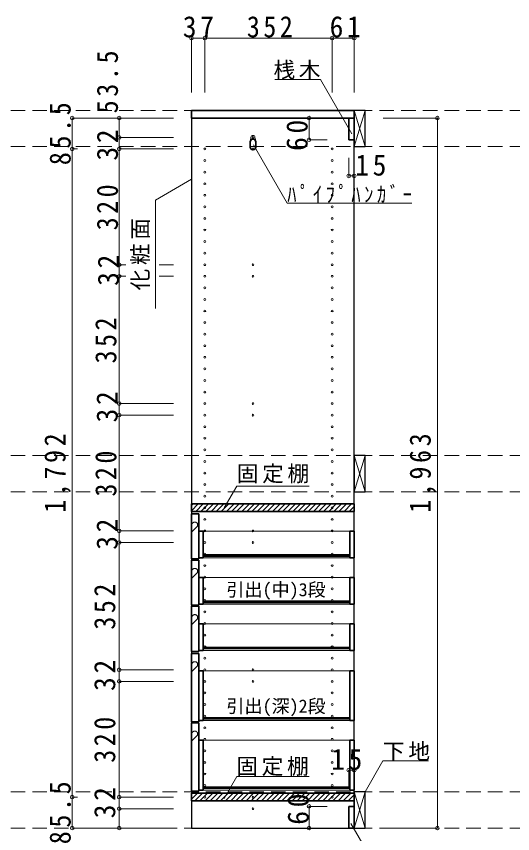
# Model space of a CAD drawing. Units: millimetres, scale not verified. Extents: x -3922 to 3878, y -2932 to 2722.
# Drawn here: x -546 to 827, y -1727 to 533 of the extents above; entities that cross this region are included whole.
import ezdxf
from ezdxf.enums import TextEntityAlignment as Align

# ---------------------------------------------------------------- set-up
doc = ezdxf.new("R2010")
doc.units = ezdxf.units.MM
doc.header["$LTSCALE"] = 20
doc.header["$PDMODE"] = 32
doc.header["$PDSIZE"] = 10
doc.linetypes.add('DASHED1', pattern=[1.8, 1.2, -0.6])
doc.linetypes.add('DASHED2', pattern=[3, 2, -1])
for name, color, linetype, lineweight in [('0-2', 2, 'Continuous', 35), ('0-3_固定棚', 3, 'Continuous', 25), ('0-5_側板', 4, 'Continuous', 9), ('0-6_パイプハンガー', 7, 'Continuous', 18), ('0-7_桟木・巾木', 2, 'Continuous', 35), ('0-8', 7, 'Continuous', 18), ('0-A_文字', 7, 'Continuous', 18), ('0-B_寸法', 7, 'Continuous', 9), ('0-C_ハッチ', 4, 'Continuous', 9)]:
    doc.layers.add(name, color=color, linetype=linetype, lineweight=lineweight)
doc.styles.add('ＭＳ ゴシック', font='')
doc.styles.get('ＭＳ ゴシック').set_extended_font_data('MS Gothic')

msp = doc.modelspace()

# ---------------------------------------------------------------- linework, layer by layer
at = {"layer": '0-2'}
for p, q in [((-61.67, 251.73), (-61.67, 272.73)), ((-61.67, 272.73), (388.33, 272.73)), ((388.33, 272.73), (388.33, 251.73)), ((388.33, 251.73), (-61.67, 251.73))]:
    msp.add_line(p, q, dxfattribs=at)
at = {"layer": '0-3_固定棚', "color": 2, "lineweight": 35}
for p, q in [((-61.67, -815.27), (388.33, -815.27)), ((388.33, -815.27), (388.33, -836.27)), ((-61.67, -1615.27), (388.33, -1615.27)), ((388.33, -1615.27), (388.33, -1636.27))]:
    msp.add_line(p, q, dxfattribs=at)
for points in [[(-61.67, -815.27), (-61.67, -836.27), (388.33, -836.27)], [(-61.67, -1615.27), (-61.67, -1636.27), (388.33, -1636.27)]]:
    msp.add_lwpolyline(points, dxfattribs=at)
at = {"layer": '0-5_側板', "color": 3, "lineweight": 25}
for p, q in [((388.33, 251.73), (-61.67, 251.73)), ((-61.67, 251.73), (-61.67, -1711.27)), ((388.33, -1711.27), (388.33, 251.73)), ((-61.67, -1711.27), (388.33, -1711.27))]:
    msp.add_line(p, q, dxfattribs=at)
at = {"layer": '0-5_側板'}
for centre in [(108.33, 198.23), (-24.67, 166.23), (108.33, 166.23), (327.33, 166.23), (-24.67, 134.23), (327.33, 134.23), (-24.67, 102.23), (327.33, 102.23), (-24.67, 70.23), (327.33, 70.23), (-24.67, 38.23), (327.33, 38.23), (-24.67, 6.23), (327.33, 6.23), (-24.67, -25.77), (327.33, -25.77), (-24.67, -57.77), (327.33, -57.77), (-24.67, -89.77), (327.33, -89.77), (-24.67, -121.77), (327.33, -121.77), (-24.67, -153.77), (108.33, -153.77), (327.33, -153.77), (-24.67, -185.77), (108.33, -185.77), (327.33, -185.77), (-24.67, -217.77), (327.33, -217.77), (-24.67, -249.77), (327.33, -249.77), (-24.67, -281.77), (327.33, -281.77), (-24.67, -313.77), (327.33, -313.77), (-24.67, -345.77), (327.33, -345.77), (-24.67, -377.77), (327.33, -377.77), (-24.67, -409.77), (327.33, -409.77), (-24.67, -441.77), (327.33, -441.77), (-24.67, -473.77), (327.33, -473.77), (-24.67, -505.77), (327.33, -505.77), (-24.67, -537.77), (108.33, -537.77), (327.33, -537.77), (-24.67, -569.77), (108.33, -569.77), (327.33, -569.77), (-24.67, -601.77), (327.33, -601.77), (-24.67, -633.77), (327.33, -633.77), (-24.67, -665.77), (327.33, -665.77), (-24.67, -697.77), (327.33, -697.77), (-24.67, -729.77), (327.33, -729.77), (-24.67, -761.77), (327.33, -761.77), (-24.67, -793.77), (327.33, -793.77), (-24.67, -825.77), (327.33, -825.77), (-24.67, -857.77), (327.33, -857.77), (-24.67, -889.77), (108.33, -889.77), (327.33, -889.77), (-24.67, -921.77), (108.33, -921.77), (327.33, -921.77), (-24.67, -953.77), (327.33, -953.77), (-24.67, -985.77), (327.33, -985.77), (-24.67, -1017.77), (327.33, -1017.77), (-24.67, -1049.77), (327.33, -1049.77), (-24.67, -1081.77), (327.33, -1081.77), (-24.67, -1113.77), (327.33, -1113.77), (-24.67, -1145.77), (327.33, -1145.77), (-24.67, -1177.77), (327.33, -1177.77), (-24.67, -1209.77), (327.33, -1209.77), (-24.67, -1241.77), (327.33, -1241.77), (-24.67, -1273.77), (108.33, -1273.77), (327.33, -1273.77), (-24.67, -1305.77), (108.33, -1305.77), (327.33, -1305.77), (-24.67, -1337.77), (327.33, -1337.77), (-24.67, -1369.77), (327.33, -1369.77), (-24.67, -1401.77), (327.33, -1401.77), (-24.67, -1433.77), (327.33, -1433.77), (-24.67, -1465.77), (327.33, -1465.77), (-24.67, -1497.77), (327.33, -1497.77), (-24.67, -1529.77), (327.33, -1529.77), (-24.67, -1561.77), (327.33, -1561.77), (-24.67, -1593.77), (327.33, -1593.77), (-24.67, -1625.77), (108.33, -1625.77), (327.33, -1625.77), (108.33, -1657.77)]:
    msp.add_circle(centre, 2.5, dxfattribs=at)
at = {"layer": '0-6_パイプハンガー', "color": 2, "lineweight": 35}
for p, q in [((100.83, 186.23), (100.83, 171.23)), ((115.83, 186.23), (115.83, 171.23))]:
    msp.add_line(p, q, dxfattribs=at)
at = {"layer": '0-6_パイプハンガー'}
for centre, radius, start, end in [((108.33, 198.23), 5.5, 0, 180), ((146.94, 184.72), 46.13, 162.96035, 178.115), ((69.73, 184.72), 46.13, 1.885, 17.03965)]:
    msp.add_arc(centre, radius, start, end, dxfattribs=at)
at = {"layer": '0-6_パイプハンガー', "color": 2, "lineweight": 35}
for centre, start, end in [((108.33, 186.23), 0, 180), ((108.33, 171.23), 180, 0)]:
    msp.add_arc(centre, 7.5, start, end, dxfattribs=at)
at = {"layer": '0-7_桟木・巾木'}
for p, q in [((373.33, 191.73), (373.33, 251.73)), ((388.33, 251.73), (373.33, 251.73)), ((388.33, 251.73), (388.33, 191.73)), ((376.84, 191.73), (373.33, 191.73)), ((388.33, 191.73), (376.84, 191.73)), ((373.33, -1711.27), (373.33, -1651.27)), ((388.33, -1711.27), (373.33, -1711.27))]:
    msp.add_line(p, q, dxfattribs=at)
msp.add_lwpolyline([(373.33, -1651.27), (388.33, -1651.27), (388.33, -1711.27)], dxfattribs=at)
at = {"layer": '0-8'}
for p, q in [((388.33, 272.73), (418.33, 172.73)), ((388.33, 172.73), (418.33, 272.73)), ((388.33, -681.27), (418.33, -781.27)), ((388.33, -781.27), (418.33, -681.27)), ((-29.67, -890.27), (376.18, -890.27)), ((-29.67, -964.27), (376.33, -964.27)), ((-29.67, -1018.27), (376.18, -1018.27)), ((-29.67, -1092.27), (376.33, -1092.27)), ((-29.67, -1146.27), (376.18, -1146.27)), ((-29.67, -1220.27), (376.33, -1220.27)), ((-29.67, -1276.27), (376.33, -1276.27)), ((-29.67, -1414.27), (376.33, -1414.27)), ((-29.67, -1468.27), (376.18, -1468.27)), ((-29.67, -1606.27), (376.33, -1606.27)), ((388.33, -1611.27), (418.33, -1711.27)), ((388.33, -1711.27), (418.33, -1611.27))]:
    msp.add_line(p, q, dxfattribs=at)
at = {"layer": '0-8', "color": 2, "lineweight": 35}
for p, q in [((-61.67, -842.27), (-41.67, -842.27)), ((-61.67, -967.27), (-61.67, -842.27)), ((-41.67, -967.27), (-41.67, -842.27)), ((-29.67, -890.27), (-41.67, -890.27)), ((-29.67, -964.27), (-29.67, -890.27)), ((376.18, -890.27), (388.33, -890.27)), ((376.33, -890.27), (376.33, -964.27)), ((388.33, -890.27), (388.33, -964.27)), ((-61.67, -967.27), (-41.67, -967.27)), ((-61.67, -970.27), (-41.67, -970.27)), ((-61.67, -1095.27), (-61.67, -970.27)), ((-41.67, -964.27), (-29.67, -964.27)), ((-41.67, -1095.27), (-41.67, -970.27)), ((-29.67, -956.27), (376.33, -956.27)), ((-29.67, -959.27), (376.33, -959.27)), ((376.33, -964.27), (388.33, -964.27)), ((-29.67, -1018.27), (-41.67, -1018.27)), ((-29.67, -1092.27), (-29.67, -1018.27)), ((376.18, -1018.27), (388.33, -1018.27)), ((376.33, -1018.27), (376.33, -1092.27)), ((388.33, -1018.27), (388.33, -1092.27)), ((-29.67, -1084.27), (376.33, -1084.27)), ((-61.67, -1095.27), (-41.67, -1095.27)), ((-61.67, -1098.27), (-41.67, -1098.27)), ((-61.67, -1223.27), (-61.67, -1098.27)), ((-41.67, -1092.27), (-29.67, -1092.27)), ((-41.67, -1223.27), (-41.67, -1098.27)), ((-29.67, -1087.27), (376.33, -1087.27)), ((376.33, -1092.27), (388.33, -1092.27)), ((-29.67, -1146.27), (-41.67, -1146.27)), ((-29.67, -1220.27), (-29.67, -1146.27)), ((376.18, -1146.27), (388.33, -1146.27)), ((376.33, -1146.27), (376.33, -1220.27)), ((388.33, -1146.27), (388.33, -1220.27)), ((-29.67, -1212.27), (376.33, -1212.27)), ((-29.67, -1215.27), (376.33, -1215.27)), ((-61.67, -1223.27), (-41.67, -1223.27)), ((-41.67, -1220.27), (-29.67, -1220.27)), ((-41.67, -1417.27), (-41.67, -1228.27)), ((376.33, -1220.27), (388.33, -1220.27)), ((376.18, -1276.27), (388.33, -1276.27)), ((376.33, -1276.27), (376.33, -1414.27)), ((388.33, -1276.27), (388.33, -1414.27)), ((-61.67, -1417.27), (-41.67, -1417.27)), ((-41.67, -1414.27), (-29.67, -1414.27)), ((-41.67, -1609.27), (-41.67, -1420.27)), ((-29.67, -1406.27), (376.33, -1406.27)), ((-29.67, -1409.27), (376.33, -1409.27)), ((376.33, -1414.27), (388.33, -1414.27)), ((376.18, -1468.27), (388.33, -1468.27)), ((376.33, -1468.27), (376.33, -1606.27)), ((388.33, -1468.27), (388.33, -1606.27)), ((-29.67, -1598.27), (376.33, -1598.27)), ((-29.67, -1601.27), (376.33, -1601.27)), ((-61.67, -1609.27), (-41.67, -1609.27)), ((-41.67, -1606.27), (-29.67, -1606.27)), ((376.33, -1606.27), (388.33, -1606.27))]:
    msp.add_line(p, q, dxfattribs=at)
at = {"layer": '0-8', "linetype": 'DASHED1'}
for p, q in [((-57.97, -867.57), (-61.67, -871.27)), ((-46.97, -878.57), (-61.67, -893.27)), ((376.18, -890.27), (388.33, -890.27)), ((-57.97, -995.57), (-61.67, -999.27)), ((-46.97, -1006.57), (-61.67, -1021.27)), ((376.18, -1018.27), (388.33, -1018.27)), ((-57.97, -1123.57), (-61.67, -1127.27)), ((-46.97, -1134.57), (-61.67, -1149.27)), ((376.18, -1146.27), (388.33, -1146.27)), ((-57.97, -1253.57), (-61.67, -1257.27)), ((-46.97, -1264.57), (-61.67, -1279.27)), ((376.18, -1276.27), (388.33, -1276.27)), ((-57.97, -1445.57), (-61.67, -1449.27)), ((-46.97, -1456.57), (-61.67, -1471.27)), ((376.18, -1468.27), (388.33, -1468.27))]:
    msp.add_line(p, q, dxfattribs=at)
at = {"layer": '0-8', "color": 3, "lineweight": 25}
for points in [[(418.33, 172.73), (418.33, 272.73), (388.33, 272.73), (388.33, 172.73)], [(418.33, -781.27), (418.33, -681.27), (388.33, -681.27), (388.33, -781.27)], [(418.33, -1711.27), (418.33, -1611.27), (388.33, -1611.27), (388.33, -1711.27)]]:
    msp.add_lwpolyline(points, close=True, dxfattribs=at)
at = {"layer": '0-8', "color": 2, "lineweight": 35}
for points in [[(-61.67, -1417.27), (-61.67, -1228.27), (-41.67, -1228.27)], [(-29.67, -1414.27), (-29.67, -1276.27), (-41.67, -1276.27)], [(-61.67, -1609.27), (-61.67, -1420.27), (-41.67, -1420.27)], [(-29.67, -1606.27), (-29.67, -1468.27), (-41.67, -1468.27)]]:
    msp.add_lwpolyline(points, dxfattribs=at)
at = {"layer": '0-8', "linetype": 'DASHED1'}
for centre in [(-52.47, -873.07), (-52.47, -1001.07), (-52.47, -1129.07), (-52.47, -1259.07), (-52.47, -1451.07)]:
    msp.add_arc(centre, 7.8, 315, 135, dxfattribs=at)
at = {"layer": '0-A_文字'}
for p, q in [((109.78, 177.98), (203.16, 16.23)), ((-61.67, 82.66), (-161.67, 24.93)), ((-161.67, -275.07), (-161.67, 24.93)), ((203.16, 16.23), (548, 16.23)), ((28.32, -826.33), (63.33, -765.68)), ((263.33, -765.68), (63.33, -765.68)), ((28.32, -1629.29), (63.33, -1568.63)), ((263.33, -1568.63), (63.33, -1568.63)), ((379.28, -1698.88), (472.66, -1860.61))]:
    msp.add_line(p, q, dxfattribs=at)
for points in [[(381.66, 208.2), (294.99, 358.32), (168.96, 358.32)], [(418.33, -1611.27), (467.75, -1525.68), (593.78, -1525.68)]]:
    msp.add_lwpolyline(points, dxfattribs=at)
at = {"layer": '0-B_寸法', "color": 4}
for p, q in [((-61.67, 472.73), (388.33, 472.73)), ((-61.67, 472.73), (-61.67, 322.73)), ((-24.67, 472.73), (-24.67, 322.73)), ((327.33, 472.73), (327.33, 322.73)), ((388.33, 472.73), (388.33, 322.73)), ((-391.67, 251.73), (-261.67, 251.73)), ((-391.67, 251.73), (-391.67, -1711.27)), ((-111.67, 251.73), (-261.67, 251.73)), ((-261.67, 251.73), (-261.67, 198.23)), ((263.33, 251.73), (313.33, 251.73)), ((263.33, 251.73), (263.33, 191.73)), ((618.33, 251.73), (468.33, 251.73)), ((618.33, 251.73), (618.33, -1711.27)), ((-111.67, 198.23), (-261.67, 198.23)), ((-261.67, 198.23), (-261.67, 166.23)), ((263.33, 191.73), (313.33, 191.73)), ((-391.67, 166.23), (-376.65, 166.23)), ((-111.67, 166.23), (-261.67, 166.23)), ((-261.67, 166.23), (-261.67, -153.77)), ((373.33, 91.73), (373.33, 141.73)), ((388.33, 91.73), (388.33, 141.73)), ((373.33, 91.73), (388.33, 91.73)), ((-243.17, -153.77), (-261.67, -153.77)), ((-261.67, -153.77), (-261.67, -185.77)), ((-111.67, -153.77), (-151.42, -153.77)), ((-243.17, -185.77), (-261.67, -185.77)), ((-261.67, -185.77), (-261.67, -537.77)), ((-111.67, -185.77), (-151.42, -185.77)), ((-111.67, -537.77), (-261.67, -537.77)), ((-261.67, -537.77), (-261.67, -569.77)), ((-111.67, -569.77), (-261.67, -569.77)), ((-261.67, -569.77), (-261.67, -889.77)), ((-111.67, -889.77), (-261.67, -889.77)), ((-261.67, -889.77), (-261.67, -921.77)), ((-261.67, -1273.77), (-261.67, -921.77)), ((-111.67, -921.77), (-261.67, -921.77)), ((-261.67, -1273.77), (-111.67, -1273.77)), ((-261.67, -1305.77), (-261.67, -1273.77)), ((-261.67, -1305.77), (-111.67, -1305.77)), ((-261.67, -1625.77), (-261.67, -1305.77)), ((373.33, -1551.27), (373.33, -1601.27)), ((373.33, -1551.27), (388.33, -1551.27)), ((388.33, -1551.27), (388.33, -1601.27)), ((-391.67, -1625.77), (-376.65, -1625.77)), ((-261.67, -1625.77), (-111.67, -1625.77)), ((-261.67, -1657.77), (-261.67, -1625.77)), ((-261.67, -1657.77), (-111.67, -1657.77)), ((-261.67, -1711.27), (-261.67, -1657.77)), ((263.33, -1651.27), (313.33, -1651.27)), ((263.33, -1651.27), (263.33, -1711.27)), ((-391.67, -1711.27), (-261.67, -1711.27)), ((-261.67, -1711.27), (-111.67, -1711.27)), ((263.33, -1711.27), (313.33, -1711.27)), ((618.33, -1711.27), (468.33, -1711.27))]:
    msp.add_line(p, q, dxfattribs=at)
at = {"layer": '0-B_寸法', "color": 4, "linetype": 'DASHED2'}
for p, q in [((1938.33, 272.73), (-2130.67, 272.73)), ((1938.33, 172.73), (-2130.67, 172.73)), ((1938.33, -681.27), (-2130.67, -681.27)), ((1938.33, -781.27), (-2130.67, -781.27)), ((1938.33, -1611.27), (-2130.67, -1611.27)), ((1938.33, -1711.27), (-2130.67, -1711.27))]:
    msp.add_line(p, q, dxfattribs=at)
at = {"layer": '0-B_寸法'}
for p in [(-61.67, 472.73), (-24.67, 472.73), (327.33, 472.73), (388.33, 472.73), (-391.67, 251.73), (-261.67, 251.73), (263.33, 251.73), (618.33, 251.73), (-261.67, 198.23), (263.33, 191.73), (-391.67, 166.23), (-261.67, 166.23), (373.33, 91.73), (388.33, 91.73), (-261.67, -153.77), (-261.67, -185.77), (-261.67, -537.77), (-261.67, -569.77), (-261.67, -889.77), (-261.67, -921.77), (-261.67, -1273.77), (-261.67, -1305.77), (373.33, -1551.27), (388.33, -1551.27), (-391.67, -1625.77), (-261.67, -1625.77), (263.33, -1651.27), (-261.67, -1657.77), (-391.67, -1711.27), (-261.67, -1711.27), (263.33, -1711.27), (618.33, -1711.27)]:
    msp.add_point(p, dxfattribs=at)
at = {"layer": '0-C_ハッチ'}
for p, q in [((-61.67, -819.65), (-57.28, -815.27)), ((-61.67, -833.79), (-43.14, -815.27)), ((-50, -836.27), (-29, -815.27)), ((-35.86, -836.27), (-14.86, -815.27)), ((-21.71, -836.27), (-0.71, -815.27)), ((-7.57, -836.27), (13.43, -815.27)), ((6.57, -836.27), (27.57, -815.27)), ((20.71, -836.27), (41.71, -815.27)), ((34.86, -836.27), (55.86, -815.27)), ((49, -836.27), (70, -815.27)), ((63.14, -836.27), (84.14, -815.27)), ((77.28, -836.27), (98.28, -815.27)), ((91.42, -836.27), (112.42, -815.27)), ((105.57, -836.27), (126.57, -815.27)), ((119.71, -836.27), (140.71, -815.27)), ((133.85, -836.27), (154.85, -815.27)), ((147.99, -836.27), (168.99, -815.27)), ((162.13, -836.27), (183.13, -815.27)), ((176.28, -836.27), (197.28, -815.27)), ((190.42, -836.27), (211.42, -815.27)), ((204.56, -836.27), (225.56, -815.27)), ((218.7, -836.27), (239.7, -815.27)), ((232.85, -836.27), (253.85, -815.27)), ((246.99, -836.27), (267.99, -815.27)), ((261.13, -836.27), (282.13, -815.27)), ((275.27, -836.27), (296.27, -815.27)), ((289.41, -836.27), (310.41, -815.27)), ((303.56, -836.27), (324.56, -815.27)), ((317.7, -836.27), (338.7, -815.27)), ((331.84, -836.27), (352.84, -815.27)), ((345.98, -836.27), (366.98, -815.27)), ((360.12, -836.27), (381.12, -815.27)), ((374.27, -836.27), (388.33, -822.2)), ((-61.67, -1617.3), (-59.63, -1615.27)), ((-61.67, -1631.44), (-45.49, -1615.27)), ((-52.35, -1636.27), (-31.35, -1615.27)), ((-38.21, -1636.27), (-17.21, -1615.27)), ((-24.06, -1636.27), (-3.06, -1615.27)), ((-9.92, -1636.27), (11.08, -1615.27)), ((4.22, -1636.27), (25.22, -1615.27)), ((18.36, -1636.27), (39.36, -1615.27)), ((32.5, -1636.27), (53.5, -1615.27)), ((46.65, -1636.27), (67.65, -1615.27)), ((60.79, -1636.27), (81.79, -1615.27)), ((74.93, -1636.27), (95.93, -1615.27)), ((89.07, -1636.27), (110.07, -1615.27)), ((103.22, -1636.27), (124.22, -1615.27)), ((117.36, -1636.27), (138.36, -1615.27)), ((131.5, -1636.27), (152.5, -1615.27)), ((145.64, -1636.27), (166.64, -1615.27)), ((159.78, -1636.27), (180.78, -1615.27)), ((173.93, -1636.27), (194.93, -1615.27)), ((188.07, -1636.27), (209.07, -1615.27)), ((202.21, -1636.27), (223.21, -1615.27)), ((216.35, -1636.27), (237.35, -1615.27)), ((230.49, -1636.27), (251.49, -1615.27)), ((244.64, -1636.27), (265.64, -1615.27)), ((258.78, -1636.27), (279.78, -1615.27)), ((272.92, -1636.27), (293.92, -1615.27)), ((287.06, -1636.27), (308.06, -1615.27)), ((301.21, -1636.27), (322.21, -1615.27)), ((315.35, -1636.27), (336.35, -1615.27)), ((329.49, -1636.27), (350.49, -1615.27)), ((343.63, -1636.27), (364.63, -1615.27)), ((357.77, -1636.27), (378.77, -1615.27)), ((371.92, -1636.27), (388.33, -1619.85)), ((386.06, -1636.27), (388.33, -1633.99))]:
    msp.add_line(p, q, dxfattribs=at)

# ---------------------------------------------------------------- texts
at = {"layer": '0-A_文字', "style": 'ＭＳ ゴシック'}
for s, p in [('引出(中)3段', (34.74, -1081.51)), ('引出(深)2段', (34.74, -1403.51))]:
    msp.add_text(s, height=36.66, dxfattribs=at).set_placement(p, align=Align.BOTTOM_LEFT)
at = {"layer": '0-A_文字', "char_height": 43.99, "attachment_point": 7, "style": 'ＭＳ ゴシック'}
for s, insert in [('\\T1.17;桟木', (164.99, 358.32)), ('\\T1.39;\\W0.85;ﾊﾟｲﾌﾟﾊﾝｶﾞｰ', (203.16, 16.63)), ('\\T1.17;固定棚', (63.33, -758.17)), ('\\T1.17;下地', (467.75, -1525.68)), ('\\T1.17;固定棚', (62.2, -1567.28))]:
    msp.add_mtext(s, dxfattribs=dict(at, insert=insert))
at = {"layer": '0-A_文字', "insert": (-176.67, -225.07), "char_height": 43.99, "attachment_point": 7, "rotation": 90, "style": 'ＭＳ ゴシック'}
msp.add_mtext('\\T1.17;化粧面', dxfattribs=at)
at = {"layer": '0-B_寸法', "char_height": 58.65, "attachment_point": 7, "style": 'ＭＳ ゴシック'}
for s, insert in [('\\T1.27;\\W0.95;37', (-85.67, 473.94)), ('\\T1.27;\\W0.9;352', (91.33, 473.94)), ('\\T1.27;\\W0.95;61', (320.33, 473.94)), ('\\T1.27;\\W0.95;15', (391.23, 91.73)), ('\\T1.27;\\W0.95;15', (324.49, -1551.27))]:
    msp.add_mtext(s, dxfattribs=dict(at, insert=insert))
at = {"layer": '0-B_寸法', "char_height": 58.65, "attachment_point": 7, "rotation": 90, "style": 'ＭＳ ゴシック'}
for s, insert in [('\\T1.28;\\W0.9;53.5', (-264.28, 264.81)), ('\\T1.28;\\W0.9;85.5', (-394.99, 121.48)), ('\\T1.27;\\W0.95;60', (260.13, 160.86)), ('\\T1.27;\\W0.95;32', (-264.28, 134.1)), ('\\T1.27;\\W0.9;320', (-264.28, -58.77)), ('\\T1.27;\\W0.95;32', (-261.67, -212.27)), ('\\T1.27;\\W0.9;352', (-268.58, -426.77)), ('\\T1.27;\\W0.95;32', (-265.18, -589.89)), ('\\T1.28;\\W0.9;1,792', (-394.99, -839.77)), ('\\T1.28;\\W0.9;1,963', (615.01, -839.77)), ('\\T1.27;\\W0.9;320', (-268.58, -794.77)), ('\\T1.27;\\W0.95;32', (-265.18, -941.89)), ('\\T1.27;\\W0.9;352', (-271.67, -1162.77)), ('\\T1.27;\\W0.95;32', (-271.67, -1332.27)), ('\\T1.27;\\W0.9;320', (-271.67, -1530.77)), ('\\T1.28;\\W0.9;85.5', (-394.99, -1756.02)), ('\\T1.27;\\W0.95;32', (-271.67, -1684.27)), ('\\T1.27;\\W0.95;60', (263.33, -1702.05))]:
    msp.add_mtext(s, dxfattribs=dict(at, insert=insert))

doc.saveas('drawing.dxf')
